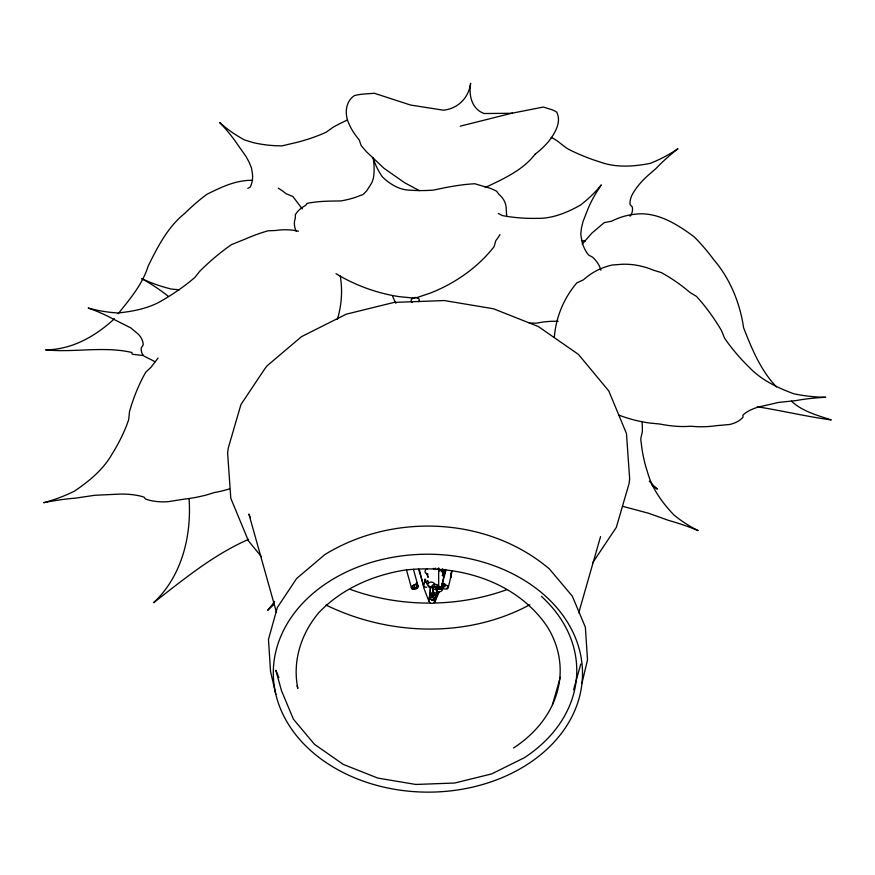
<?xml version="1.0" encoding="UTF-8"?>
<svg xmlns="http://www.w3.org/2000/svg" width="875" height="875" viewBox="0 0 875 875"><rect width="100%" height="100%" fill="white"/><g stroke="black" fill="none" stroke-linecap="round" stroke-linejoin="round"><path stroke-width="1.31" d="M442.411 568.87L442.4 571.517L442.903 569.242M442.542 570.019L442.542 570.073A3.434 2.581 0.5 0 1 441.23 571.78M436.942 590.723L436.953 594.748A3.423 2.68 0.5 0 1 434.087 597.789A3.423 2.68 0.5 0 1 430.183 595.547A3.423 2.68 0.5 0 1 433.048 592.495L433.07 588.612M433.202 588.612L433.038 592.495A3.434 2.636 1.9 0 0 436.953 594.748L436.734 590.188M442.411 587.967L443.461 587.967A3.434 2.1 11.4 0 0 442.061 585.353L442.663 582.761L441.689 585.802A3.434 2.078 13.3 0 0 441.908 587.442L442.586 588.711A3.434 2.636 1.9 0 1 439.709 591.675A3.434 2.636 1.9 0 1 435.794 589.422L434.908 589.455A3.434 2.603 -0.1 0 1 431.758 587.114A3.434 2.603 -0.1 0 1 434.273 584.358A3.434 2.603 -0.1 0 1 438.288 585.747L438.047 588.383L434.908 589.455M444.73 573.617L444.773 570.916M447.18 588.798L447.792 586.206L447.18 588.798A3.434 2.078 13.3 0 1 443.089 588.416M450.505 577.784A3.336 3.03 30.4 0 0 451.095 577.205L451.38 571.988M430.555 599.211L430.588 599.08A3.434 2.909 24.6 0 1 430.161 595.416L430.719 594.88A3.434 2.909 24.6 0 1 433.978 594.552L435.969 596.214A3.434 2.909 24.6 0 1 432.064 600.053L430.555 599.211A3.434 2.658 1.7 0 1 430.041 595.984L430.314 586.83M435.969 596.214L433.923 594.814L434 592.189M434.744 595.098A3.434 2.603 1 0 1 430.041 595.984L430.511 586.633M506.68 216.191L506.264 209.825A74.605 36.881 -22.2 0 0 498.969 194.425L496.584 191.198A149.33 56.273 -22 0 0 483.055 186.2L474.895 183.761L471.428 183.958A149.33 36.564 -22.1 0 0 444.905 187.72L433.245 190.127A153.223 53.441 -22 0 1 410.189 190.17C399.623 190.159 389.802 184.111 382.408 176.892A153.223 99.761 -23.3 0 1 373.111 157.784A153.223 91.263 18.5 0 1 373.45 177.942L371.93 182.602L366.712 190.837L363.136 194.48L358.378 196.23A153.223 44.942 12.3 0 1 340.889 200.933L330.63 201.086A149.33 28.284 11.2 0 0 309.487 202.891L307.016 203.394L305.747 205.297L302.466 207.32A149.33 47.994 12.7 0 0 295.356 214.725L295.312 218.247A74.605 32.736 14.6 0 0 296.198 231.306M444.686 575.706L442.542 574.438A3.544 2.067 19.6 0 0 443.341 573.267L442.389 571.583L444.817 571.123A3.434 2.603 1.9 0 1 445.703 571.244M412.016 302.542C407.575 296.669 421.838 295.323 418.808 301.744M418.381 297.817L417.659 298.134M444.106 583.669L443.286 587.541L444.194 583.712M432.064 600.053L432.086 599.922A3.434 2.658 1.7 0 0 436.33 596.739L435.991 596.094M433.005 597.373L434.098 594.956M442.072 585.298L445.627 569.592M441.689 585.802L445.539 569.428M444.905 586.906L445.528 584.248M448.273 587.497L452.123 571.145M582.006 683.047A154.602 118.956 0.2 0 0 361.725 565.578A154.602 118.956 0.2 0 0 340.003 770.908A154.602 118.956 0.2 0 0 582.006 683.047L587.519 659.848L585.353 627.189L572.305 596.148L549.369 568.925C487.681 516.655 393.137 512.641 324.898 554.553L296.647 578.484L277.364 607.458L268.472 639.417L270.55 671.519L275.822 694.323M573.595 689.85L580.77 664.005M552.464 704.725L560.35 677.141M578.758 612.773L600.556 536.583M430.675 595.612L431.189 594.497M436.231 598.522L439.469 591.445M435.127 601.672L435.477 600.917A3.434 3.019 -20.9 0 0 434.634 598.019L433.945 597.581A3.434 3.019 -20.9 0 0 429.855 598.336L429.308 599.014A3.434 3.019 -20.9 0 0 434.58 602.35L435.127 601.672A3.434 3.019 -17.7 0 1 433.595 598.336L433.945 597.581M535.052 154.252C522.867 170.297 503.059 179.047 485.177 187.556M592.572 562.942L616.328 527.352L629.048 483.656L629.65 478.822L626.467 433.562L608.814 390.983L578.441 354.408L538.245 326.495L493.489 308.766L444.325 300.552L394.1 302.4L346.227 314.191L301.481 336.667L267.05 365.87L264.698 368.944L240.942 404.534L228.222 448.23L227.62 453.064L230.803 498.323L248.456 540.903L261.45 556.741M582.17 244.125L591.916 233.089L604.166 222.677L611.734 221.167A71.17 66.369 42.9 0 1 633.533 214.397C656.206 210.842 676.823 224 694.181 236.841A188.016 155.761 72.5 0 1 713.836 259.809C730.056 278.655 740.064 303.198 743.586 327.72C751.767 348.72 760.747 370.53 776.508 386.958M428.028 581.098L424.747 582.269L423.664 585.364A3.336 2.811 -34.8 0 0 425.075 587.081L426.705 587.311M118.191 313.72C129.872 299.141 142.592 284.211 148.127 266.175C157.642 246.892 167.65 227.106 184.68 213.467A188.016 139.858 -65.8 0 1 206.817 194.359C221.112 187.195 236.162 179.911 252.634 180.338M430.598 595.448L430.041 595.984M417.364 585.288L416.708 585.003L416.664 582.761L417.364 585.288A3.434 2.144 -15.4 0 1 417.55 587.923L416.959 588.438A3.434 2.144 -15.4 0 1 413.656 589.367L412.234 588.952L412.18 586.72L412.869 589.181L412.191 586.523M114.45 318.73C95.397 336.273 72.22 349.628 45.642 349.858C74.298 352.778 103.775 345.942 131.906 352.483L131.95 353.861L132.934 354.342L142.877 355.48M428.411 586.709L429.133 586.13L428.652 585.539M247.811 188.366L250.217 187.108L251.18 184.909A171.062 64.258 0.9 0 0 252.142 171.97L251.464 167.902L249.156 162.269L246.039 156.483L237.803 144.867A149.33 94.566 24.6 0 0 219.702 122.577A147 135.723 -37.1 0 0 244.584 139.978L253.4 142.658A156.527 123.955 -41.8 0 0 281.947 145.884L291.287 143.686A175.306 116.145 -44.2 0 0 320.961 134.487L326.113 132.267L333.222 127.159A179.222 100.33 -45.8 0 1 347.255 120.061M529.802 604.756C467.403 638.411 389.003 635.83 325.948 605.008M248.642 539.328C213.467 554.695 183.652 579.392 153.573 602.711C181.792 576.439 191.57 536.277 189.109 498.914M416.292 297.817L430.467 293.027A115.938 83.059 -24.3 0 0 494.134 246.564L495.797 240.702A74.725 45.566 -22.9 0 0 499.975 234.587M438.473 587.792L441.864 587.453L438.692 587.136L440.431 586.622L441.864 587.453L438.047 588.383L442.334 588.044L435.794 589.422L442.586 588.711L436.658 589.236M443.931 571.178L442.367 571.802A3.434 2.603 -1.4 0 1 442.214 575.477A3.434 2.603 1.9 0 0 443.723 576.209M432.655 587.114A3.434 2.647 -1.5 0 0 433.377 582.673A3.434 2.647 -1.5 0 0 427.864 584.095A3.434 2.647 -1.5 0 0 431.802 587.333L438.288 585.747M460.239 126.164L512.356 113.083M437.423 588.875L442.334 588.044M431.802 587.333L440.431 586.622L438.67 586.458A3.434 2.636 1.9 0 0 435.783 588.733L435.794 589.345M438.692 587.136L441.219 586.972M433.038 592.495L433.934 592.484A3.423 2.68 0.5 0 1 436.702 594.081M529.288 323.05L536.769 323.159A74.725 64.728 -18.8 0 1 558.152 321.366M179.287 289.811L171.653 289.111A153.223 142.034 -13.3 0 1 141.575 278.556A153.223 97.005 15 0 1 167.016 295.291L168.492 296.516M412.234 298.703L411.6 298.605M414.991 298.211L399.35 296.669A115.938 76.628 20.9 0 1 335.989 273.689M443.898 571.397L445.627 571.802M757.258 406.766C782.031 410.692 806.367 416.533 831.25 419.934C817.414 415.33 802.386 411.436 791.492 401.188M417.55 587.923L416.773 587.77A3.434 2.22 -15.4 0 0 412.88 589.236M622.42 506.253L648.583 513.264L668.773 520.461A153.223 81.572 7.3 0 1 698.108 530.6A153.223 129.434 -22.6 0 1 673.827 514.872C662.419 502.884 652.258 488.939 647.741 472.883A153.223 144.55 14.7 0 1 641.189 442.444C639.658 437.773 642.906 433.792 642.359 429.177A149.33 142.275 33.7 0 0 642.086 421.466M432.086 599.922L430.588 599.08M498.302 213.489L502.458 215.6L507.697 216.508A153.223 100.505 28 0 0 537.097 218.345C552.398 218.728 567.23 212.548 580.398 205.133A153.223 133.536 20.1 0 0 601.322 184.898A153.223 102.298 -24.4 0 0 588.077 208.644L583.002 221.594L581.492 227.959L580.759 234.062L581.503 238.667A153.223 69.267 -7.8 0 0 586.873 252.733L588.569 254.997L592.823 257.327A149.33 55.103 -4 0 1 600.884 270.233M419.311 190.63L404.48 182.645L383.961 168.273L366.33 151.616L361.233 145.677L359.209 139.891A71.17 37.461 27.6 0 1 349.103 124.064C344.498 114.636 345.056 101.905 354.266 95.692A188.016 43.827 24.4 0 1 366.778 93.844L374.358 93.264L410.528 105.033L443.494 110.206C458.062 108.588 468.738 97.759 470.63 83.278C468.661 95.112 471.548 108.905 484.094 113.52L511.623 113.291L543.298 107.056L548.505 108.675A188.016 35.514 -16.5 0 1 556.773 112.23C561.564 121.866 555.319 132.552 549.423 140.427A71.17 34.103 -22.2 0 1 535.052 154.252M430.172 595.416L430.97 595.82A3.434 2.866 23.1 0 0 434.777 594.967M551.163 137.43C558.458 140.459 563.27 146.869 570.248 150.139A171.062 118.825 41.3 0 0 600.523 162.148C616.317 167.902 634.003 166.534 650.256 163.363A149.33 138.644 20.2 0 0 677.939 148.739A147 79.461 -24.1 0 0 656.053 168.459L650.245 173.502A156.527 66.981 -8.9 0 0 636.289 188.245L634.036 191.636A175.306 56.131 0.6 0 0 629.989 202.705L630.088 204.652L632.209 206.861A179.222 42.208 6.4 0 1 630.022 216.245M302.28 208.917L292.863 196.492L285.972 193.637A71.17 63.361 -45.8 0 0 278.283 188.191M450.855 573.213L451.347 573.978M250.458 517.792L248.883 514.052L276.489 612.38M278.906 677.622L275.811 670.217L281.488 690.681L293.398 719.163L314.475 744.308L343.284 764.411L377.858 778.105L415.844 784.459L454.661 783.027L491.641 773.916L524.289 757.75A148.848 114.527 0.2 0 0 541.373 596.345M429.855 598.336L429.275 596.837L429.308 599.014M428.936 601.355L423.938 588.273L419.333 569.516M435.4 568.028L435.63 568.684M426.781 573.245L427.995 577.084M425.37 579.228L426.945 584.205M425.469 581.7L424.703 579.272L424.747 582.269M418.534 569.155L423.664 585.364M426.934 573.486L428.072 577.205M416.15 583.198L417.309 587.07L416.292 583.352M427.623 580.923L428.356 583.45M297.095 685.792L297.828 688.417C292.228 661.008 301.175 633.325 319.134 612.314C341.786 588.831 372.302 575.477 404.173 570.194C457.198 563.697 516.589 580.869 547.444 626.938A132.245 101.752 0.2 0 1 513.538 747.994M413.438 569.297L418.097 586.184M414.083 584.544L414.794 587.125M412.628 585.638L413.656 589.367M406.481 569.931L411.491 588.055M434.558 600.173L434.58 602.35M438.67 567.93L438.67 586.458M554.356 336.995A115.938 104.781 17.2 0 1 576.844 282.877L583.538 279.781A74.725 65.023 32.7 0 1 612.172 265.027L621.961 264.272A74.605 61.403 44.3 0 1 653.57 270.244L661.314 272.573A149.33 114.439 53 0 1 683.714 287.317L690.43 292.786L696.413 296.341L700.088 300.453A149.33 103.655 60.6 0 1 721.448 330.52L724.609 338.22L727.858 342.847A153.223 115.183 54.7 0 0 749.252 367.314C761.239 380.002 777.623 387.822 793.833 393.783A153.223 135.527 27.4 0 0 825.694 397.283A153.223 81.506 7.7 0 0 795.462 400.652L778.706 402.402L758.669 406.995A153.223 61.163 28.5 0 0 744.636 413.602L742.864 415.177L743.039 417.058L742.208 418.053A149.33 51.002 34 0 1 729.509 424.506L716.527 425.655A149.33 61.797 26.9 0 1 697.878 426.727L690.583 426.256A74.605 35.109 19.6 0 1 659.859 424.025L649.655 423.041A74.725 38.686 11.2 0 1 618.494 414.947M412.234 588.952A3.434 2.144 -15.4 0 1 412.311 586.053A3.434 2.144 -15.4 0 1 416.708 585.003M155.061 361.802A149.33 50.608 -16 0 1 152.294 360.27L144.156 356.202A149.33 36.258 -21.8 0 1 141.356 347.627L143.216 344.914L143.073 343.066A153.223 48.858 -17.3 0 0 137.878 333.812L130.812 327.917L113.105 318.981A153.223 79.603 0.1 0 0 88.167 308.011A153.223 127.028 -30.3 0 0 117.698 312.977C133.864 311.402 150.675 308.033 164.445 299.086A153.223 96.294 -46.8 0 0 190.433 281.159L194.72 277.572L199.959 271.031A149.33 82.48 -50.6 0 1 227.205 247.658L231.481 244.639L244.891 239.225A149.33 96.841 -45.6 0 1 268.231 230.781L275.461 230.508A74.605 54.425 -40.3 0 1 298.43 231.186M430.598 595.448A3.434 2.658 1.7 0 1 433.923 594.814M442.619 585.014A3.434 2.078 13.3 0 1 447.07 585.605A3.434 2.078 13.3 0 1 447.748 588.459M229.458 488.862A74.605 40.666 -27.5 0 1 214.255 492.559L206.489 494.966A149.33 76.716 -35.9 0 1 184.22 499.133L167.978 501.714A149.33 69.661 -44.4 0 1 147.098 499.57L145.327 498.903L144.102 497.164L140.941 496.213A153.223 77.339 -37.8 0 0 119.952 494.091L94.752 495.283L75.666 498.116A153.223 86.822 -14.3 0 0 43.75 502.698A153.223 141.105 -17.7 0 0 74.288 491.225C88.911 481.392 103.184 469.689 111.978 454.223A153.223 131.611 -60.1 0 0 126.733 425.13L128.647 419.847L129.522 411.622A149.33 122.555 -68.9 0 1 143.073 377.081L145.775 372.159L151.08 367.172L156.439 360.15A149.33 129.62 -57.4 0 1 158.123 358.105M340.244 275.986A115.938 100.483 -24.3 0 1 337.356 319.473M274.356 604.198A153.223 93.483 -11.5 0 0 267.684 610.312A153.223 121.789 30.5 0 0 274.488 601.464M395.839 303.297A115.938 105.612 17.1 0 1 392.612 296.22M428.083 574.186A3.434 2.702 0 0 1 425.053 571.922A3.434 2.702 0 0 1 427.044 569.034M438.802 568.4A3.434 2.581 0.5 0 1 437.391 569.209M433.989 568.859A3.434 2.581 0.5 0 1 433.355 568.378M581.886 240.461A74.288 62.519 -31 0 1 585.123 241.238M649.272 481.13A149.33 119.798 -32.7 0 0 657.344 489.114A147 69.847 16.3 0 0 652.006 485.22M444.817 574.35A3.434 2.647 2.5 0 1 442.531 575.323M439.37 571.025A3.434 2.647 2.5 0 1 441.645 570.052L442.542 570.073A3.434 2.647 2.5 0 1 445.495 572.403M506.833 589.663A182.634 140.525 0.2 0 1 434.284 603.028M430.172 603.083A182.634 140.525 0.2 0 1 350.372 589.411"/></g></svg>
